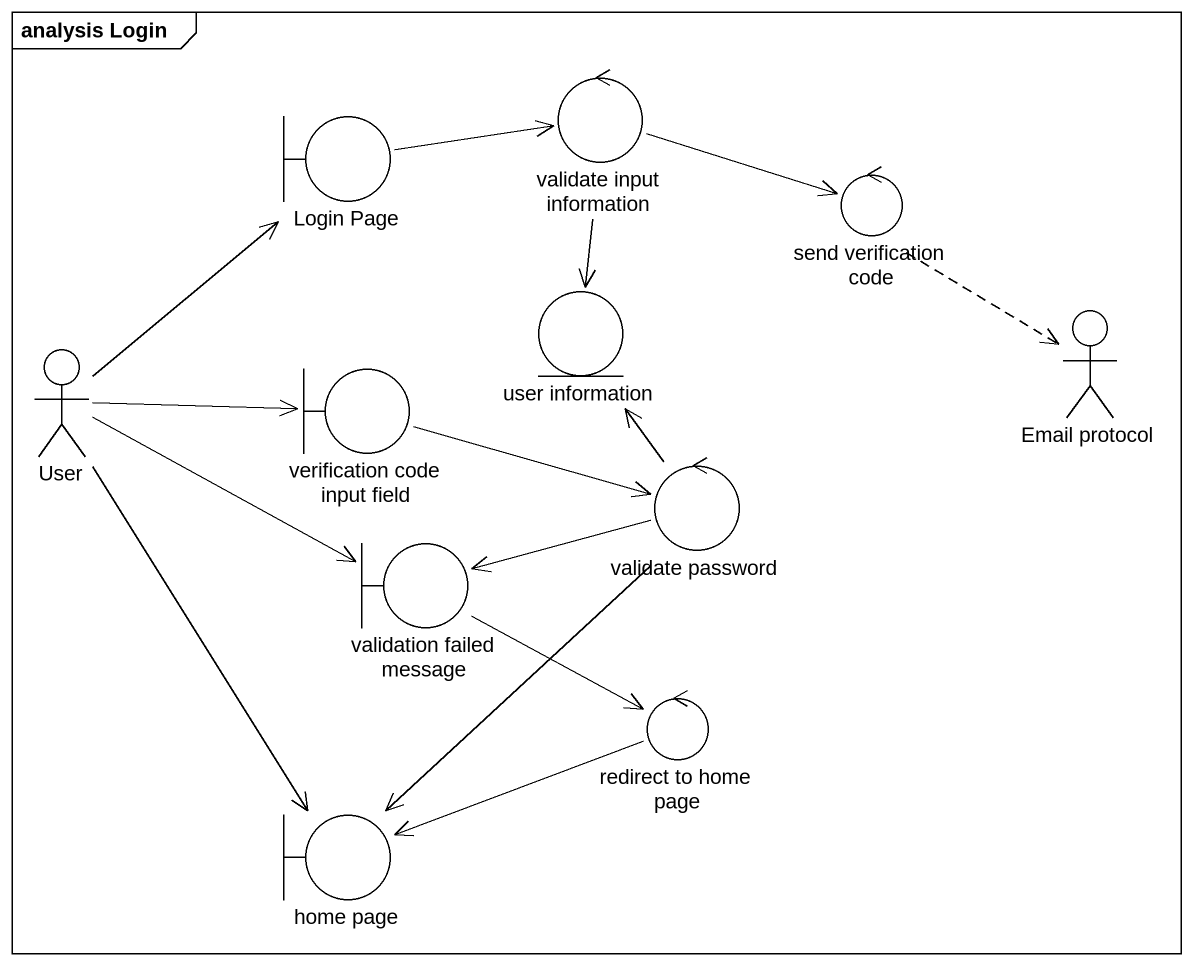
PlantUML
@startuml
mainframe analysis Login
control "validate input information" as validate_input_information
boundary "Login Page" as Login_Page
control "send verification code" as send_verification_code
actor User
entity "user information" as user_information
actor "Email protocol" as Email_protocol
boundary "verification code input field" as verification_code_input
control "validate password" as validate_password
boundary "validation failed message" as validation_failed_message
control "redirect to home page" as redirect_to_home_page
boundary "home page" as home_page
validate_input_information -right-> send_verification_code
validate_input_information --> user_information
Login_Page -right-> validate_input_information
send_verification_code ..> Email_protocol
User -up-> Login_Page
User -right-> verification_code_input
User -right-> validation_failed_message
User --> home_page
verification_code_input -right-> validate_password
validate_password -up-> user_information
validate_password -left-> validation_failed_message
validate_password --> home_page
validation_failed_message -right-> redirect_to_home_page
redirect_to_home_page -left-> home_page
@enduml
